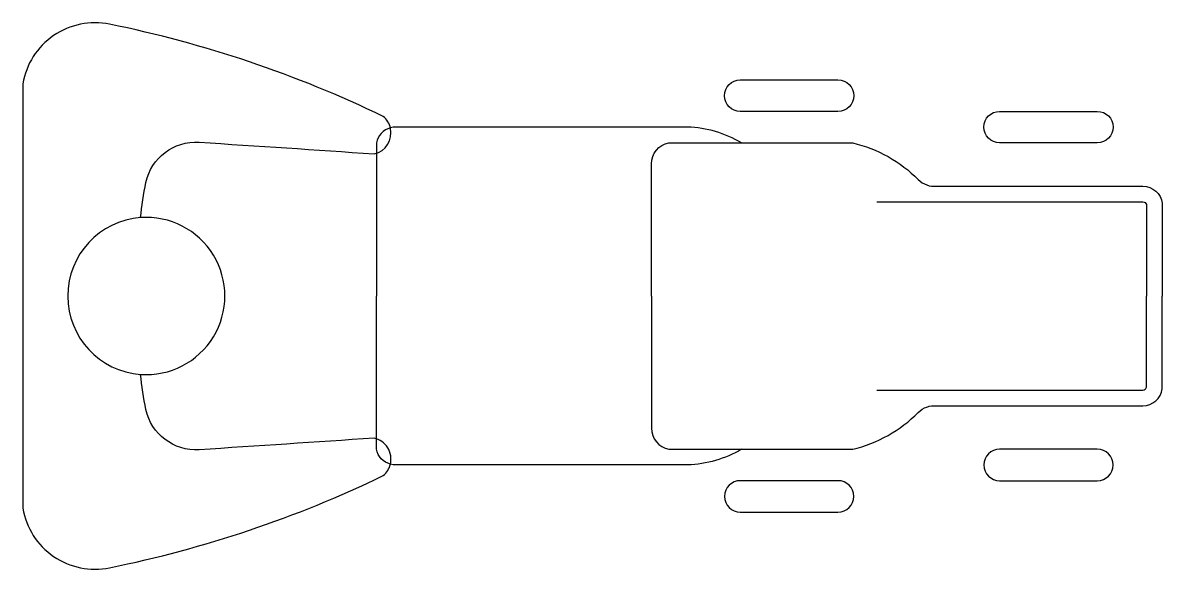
# Model space of a CAD drawing. Extents: x 8.11 to 9.56, y 10.31 to 11.
import ezdxf

# ---------------------------------------------------------------- set-up
doc = ezdxf.new("R2010")
doc.units = 0
doc.layers.get('0').update_dxf_attribs({"linetype": 'CONTINUOUS'})
doc.layers.add('CONTORXXNP----00', color=255, linetype='CONTINUOUS')

msp = doc.modelspace()

# ---------------------------------------------------------------- linework, layer by layer
at = {"color": 0}
for points in [[(8.5828, 10.87, 0.165304), (8.5737, 10.885, 0.062087), (8.2254, 11.0023, 0.424159), (8.1149, 10.9264), (8.1149, 10.6564), (8.1149, 10.3864, 0.424159), (8.2254, 10.3106, 0.062087), (8.5737, 10.4278, 0.62126)], [(8.5827, 10.4424, 0.419529), (8.5621, 10.4756, -0.001749), (8.3392, 10.4608, -0.371395), (8.2716, 10.512, -0.030361), (8.2648, 10.5567, 1.075015), (8.2648, 10.7562, -0.030361), (8.2716, 10.8009, -0.371395), (8.3392, 10.8521, -0.001749), (8.5621, 10.8373, 0.413492), (8.5828, 10.87, 0.062087)], [(8.5827, 10.8705, 0.280659), (8.5649, 10.8514), (8.5649, 10.8373)], [(9.0296, 10.8514, 0.125539), (8.9609, 10.8714), (8.5895, 10.8714, 0.0681), (8.5827, 10.8705)], [(8.9149, 10.6564), (8.9149, 10.8246, -0.359847), (8.9371, 10.8514), (9.0296, 10.8514, -0.139246)], [(9.0296, 10.8514), (9.171, 10.8514, -0.139246), (9.2545, 10.8046, 0.226369), (9.2779, 10.7962), (9.5402, 10.7962, -0.376718), (9.5649, 10.7745), (9.5649, 10.6564)], [(9.2016, 10.7762), (9.5402, 10.7762, -0.330904), (9.5449, 10.7727), (9.5449, 10.6564)], [(8.9149, 10.6564), (8.9149, 10.4883, 0.359847), (8.9371, 10.4614), (9.0296, 10.4614, 0.139246)], [(9.0296, 10.4614), (9.171, 10.4614, 0.139246), (9.2545, 10.5083, -0.226369), (9.2779, 10.5167), (9.5402, 10.5167, 0.376718), (9.5649, 10.5384), (9.5649, 10.6564)], [(9.2016, 10.5367), (9.5402, 10.5367, 0.330904), (9.5449, 10.5402), (9.5449, 10.6564)], [(8.5827, 10.4424, -0.280659), (8.5649, 10.4614), (8.5649, 10.4748)], [(9.0296, 10.4614, -0.125539), (8.9609, 10.4414), (8.5895, 10.4414, -0.355555)], [(8.5737, 10.4278, 0.160024), (8.5827, 10.4424, -0.001749)], [(8.5895, 10.4414, -0.0681), (8.5827, 10.4424)], [(8.5895, 10.4414, -0.0681), (8.5827, 10.4424)]]:
    msp.add_lwpolyline(points, format="xyb", dxfattribs=at)
for points in [[(9.028, 10.8914, -1), (9.028, 10.9314), (9.1523, 10.9314, -1), (9.1523, 10.8914)], [(9.358, 10.8514, -1), (9.358, 10.8914), (9.4823, 10.8914, -1), (9.4823, 10.8514)], [(9.358, 10.4614, 1), (9.358, 10.4214), (9.4823, 10.4214, 1), (9.4823, 10.4614)], [(9.028, 10.4214, 1), (9.028, 10.3814), (9.1523, 10.3814, 1), (9.1523, 10.4214)]]:
    msp.add_lwpolyline(points, format="xyb", close=True, dxfattribs=at)
for points in [[(8.5649, 10.8373), (8.5649, 10.6564)], [(8.5649, 10.4748), (8.5649, 10.6564)]]:
    msp.add_lwpolyline(points, dxfattribs=at)
msp.add_arc((8.2721, 10.6564), 0.1, 94.1409, 265.8591, dxfattribs=at)
at = {"layer": 'CONTORXXNP----00'}
for points in [[(8.5828, 10.87, 0.165304), (8.5737, 10.885, 0.062087), (8.2254, 11.0023, 0.424159), (8.1149, 10.9264), (8.1149, 10.6564), (8.1149, 10.3864, 0.424159), (8.2254, 10.3106, 0.062087), (8.5737, 10.4278, 0.62126)], [(8.5827, 10.4424, 0.419529), (8.5621, 10.4756, -0.001749), (8.3392, 10.4608, -0.371395), (8.2716, 10.512, -0.030361), (8.2648, 10.5567, 1.075015), (8.2648, 10.7562, -0.030361), (8.2716, 10.8009, -0.371395), (8.3392, 10.8521, -0.001749), (8.5621, 10.8373, 0.413492), (8.5828, 10.87, 0.062087)], [(9.0296, 10.8514, 0.125539), (8.9609, 10.8714), (8.5895, 10.8714, 0.0681), (8.5827, 10.8705)], [(8.9149, 10.6564), (8.9149, 10.8246, -0.359847), (8.9371, 10.8514), (9.0296, 10.8514, -0.139246)], [(9.0296, 10.8514), (9.171, 10.8514, -0.139246), (9.2545, 10.8046, 0.226369), (9.2779, 10.7962), (9.5402, 10.7962, -0.376718), (9.5649, 10.7745), (9.5649, 10.6564)], [(8.9149, 10.6564), (8.9149, 10.4883, 0.359847), (8.9371, 10.4614), (9.0296, 10.4614, 0.139246)], [(9.0296, 10.4614), (9.171, 10.4614, 0.139246), (9.2545, 10.5083, -0.226369), (9.2779, 10.5167), (9.5402, 10.5167, 0.376718), (9.5649, 10.5384), (9.5649, 10.6564)], [(9.0296, 10.4614, -0.125539), (8.9609, 10.4414), (8.5895, 10.4414, -0.355555)], [(8.5737, 10.4278, 0.160024), (8.5827, 10.4424, -0.001749)]]:
    msp.add_lwpolyline(points, format="xyb", dxfattribs=at)
for points in [[(9.028, 10.8914, -1), (9.028, 10.9314), (9.1523, 10.9314, -1), (9.1523, 10.8914)], [(9.358, 10.8514, -1), (9.358, 10.8914), (9.4823, 10.8914, -1), (9.4823, 10.8514)], [(9.358, 10.4614, 1), (9.358, 10.4214), (9.4823, 10.4214, 1), (9.4823, 10.4614)], [(9.028, 10.4214, 1), (9.028, 10.3814), (9.1523, 10.3814, 1), (9.1523, 10.4214)]]:
    msp.add_lwpolyline(points, format="xyb", close=True, dxfattribs=at)

doc.saveas('drawing.dxf')
